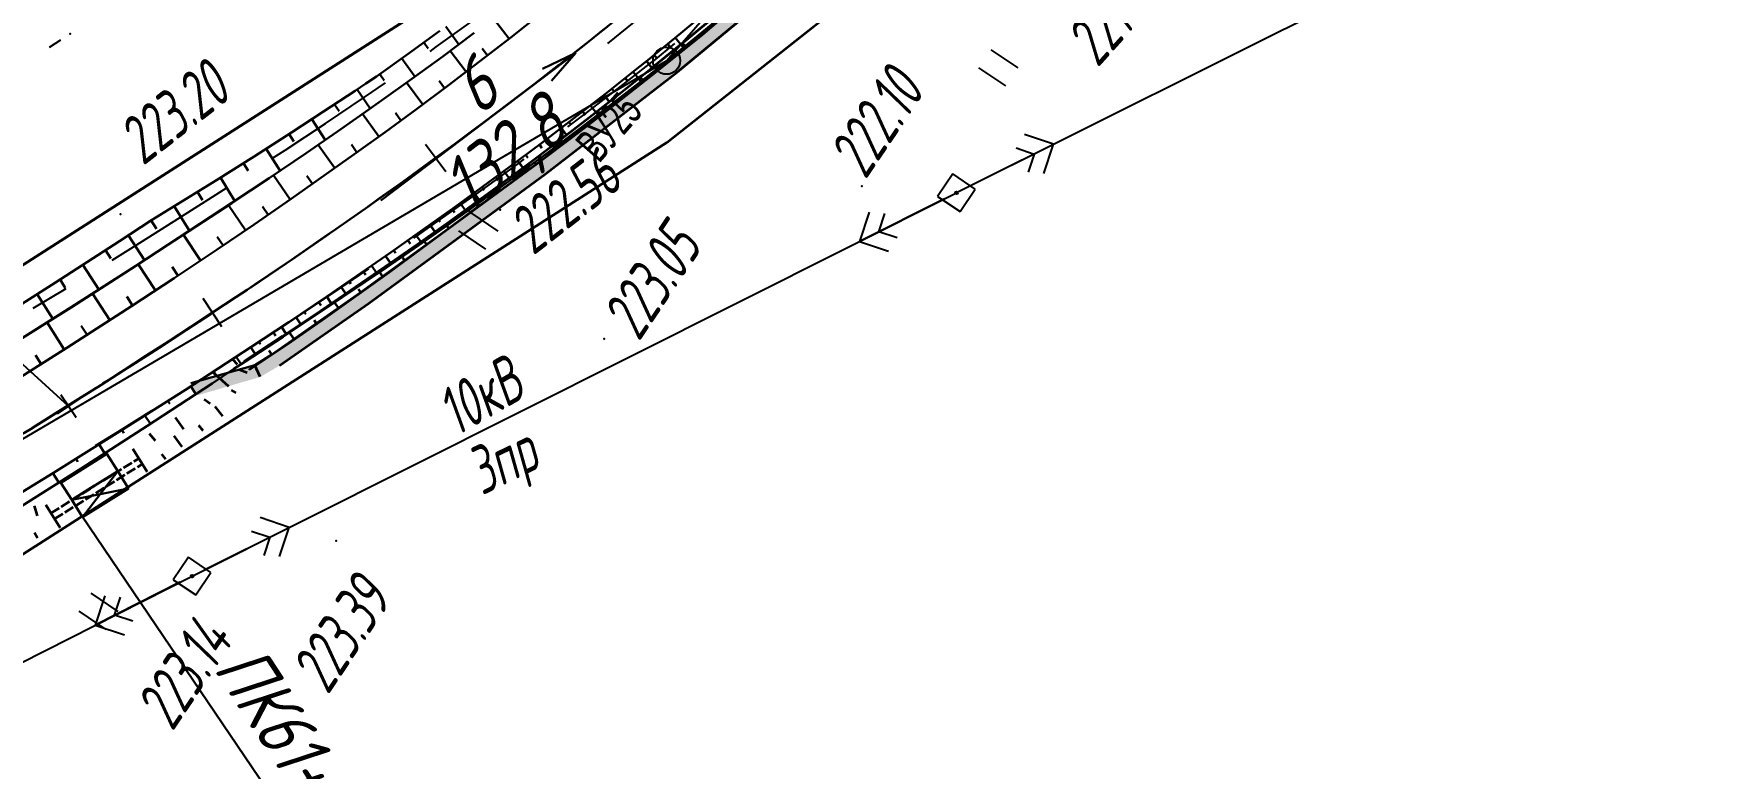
# Model space of a CAD drawing. Header units: millimetres. Extents: x -1799 to 6962, y -1020 to 4121.
# Drawn here: x 3447 to 3570.9, y 2662.4 to 2716.5 of the extents above; entities that cross this region are included whole.
import ezdxf
from ezdxf import colors
from ezdxf.entities.mleader import LeaderData, LeaderLine
from ezdxf.math import Vec2, Vec3

# ---------------------------------------------------------------- set-up
doc = ezdxf.new("R2010")
doc.units = ezdxf.units.MM
for name, pattern in [('ACAD_ISO02W100', [15, 12, -3]), ('CONTI', [0]), ('DASHED', [0.75, 0.5, -0.25])]:
    doc.linetypes.add(name, pattern=pattern)
for name, color, linetype, lineweight in [('10', 1, 'Continuous', 35), ('КОПИЯ_ОСЬ_13_ОТКОСЫ', 7, 'Continuous', 30), ('Остановки', 1, 'Continuous', 30), ('ОСЬ_ВЕРХ_ПОКРЫТИЯ_ОСЬ', 1, 'Continuous', 30), ('Ось_примыкания', 1, 'Continuous', 35), ('Отметки', 5, 'Continuous', 30), ('Привязка', 250, 'Continuous', 35), ('Тротуар', 40, 'Continuous', 35), ('Трубы мет.', 7, 'ACAD_ISO02W100', 30), ('Уклоны ПЧ', 5, 'Continuous', 30)]:
    doc.layers.add(name, color=color, linetype=linetype, lineweight=lineweight)
for name, color, linetype in [('NAD_MDEFAULT', 7, 'CONTI'), ('PI_OTDEFAULT', 172, 'CONTI'), ('PI_TTDEFAULT', 5, 'CONTI'), ('SIT_LDEFAULT', 7, 'CONTI'), ('USLZNDEFAULT', 7, 'CONTI'), ('ZAPSKDEFAULT', 7, 'CONTI'), ('КОПИЯ_ОСЬ_ТАНГЕНСЫ', 1, 'Continuous'), ('ОСЬ_ВЕРХ_ПОКРЫТИЯ_ОТКОСЫ', 7, 'Continuous'), ('ОСЬ_ВЕРХ_ПОКРЫТИЯ_ПИКЕТЫ', 1, 'Continuous'), ('ОСЬ_ВЕРХ_ПОКРЫТИЯ_РАЗБИВКА_КРИВ', 1, 'Continuous'), ('ОСЬ_ВЕРХ_ПОКРЫТИЯ_ТАНГЕНСЫ', 1, 'Continuous'), ('разметка', 7, 'Continuous')]:
    doc.layers.add(name, color=color, linetype=linetype)
doc.styles.add('eskd', font='spds.shx', dxfattribs={"width": 1.2, "oblique": 15})
doc.styles.get("Standard").update_dxf_attribs({"font": 'arial.ttf'})
doc.styles.add('ГОСТ', font='', dxfattribs={"oblique": 15, "height": 4})
doc.styles.get('ГОСТ').set_extended_font_data('GOST type A')

# ---------------------------------------------------------------- blocks, each defined once
blk = doc.blocks.new('BL_2011')
at = {"color": 0}
for p, q in [((0, 0), (0, 2.4)), ((1.6, 0), (1.6, 2.4))]:
    blk.add_line(p, q, dxfattribs=at)
blk = doc.blocks.new('BL_27')
at = {"color": 0}
for p, q in [((1, 1), (-1, 1)), ((-1, 1), (-1, -1)), ((1, -1), (1, 1)), ((-1, -1), (1, -1))]:
    blk.add_line(p, q, dxfattribs=at)
blk.add_circle((0, 0), 0.1, dxfattribs=at)
blk = doc.blocks.new('*U52')
at = {"layer": 'КОПИЯ_ОСЬ_13_ОТКОСЫ'}
for points in [[(185.78, 468.44), (190.55, 471.45), (195.28, 474.51), (196.85, 475.54), (197.64, 476.05), (202.42, 479), (205.2, 480.74), (207.96, 482.51), (210.31, 484.04), (212.64, 485.58), (213.42, 486.1), (214.2, 486.62), (216.54, 488.3), (218.88, 490)], [(186.92, 466.62), (191.71, 469.63), (196.47, 472.69), (198.05, 473.71), (198.84, 474.23), (203.56, 477.31), (206.3, 479.14), (209.02, 480.98), (211.34, 482.58), (213.65, 484.19), (216.38, 486.14), (219.09, 488.11), (221.42, 489.83)], [(219.31, 490.32), (220.29, 488.99)], [(217.7, 489.13), (218.02, 488.69)], [(214.45, 486.8), (214.78, 486.34)], [(216.08, 487.96), (217.04, 486.62)], [(212.79, 485.68), (213.74, 484.26)], [(211.12, 484.57), (211.46, 484.07)], [(209.45, 483.48), (210.44, 481.96)], [(207.77, 482.39), (208.12, 481.85)], [(206.09, 481.31), (207.12, 479.69)], [(204.4, 480.24), (204.76, 479.67)], [(201.01, 478.13), (201.38, 477.52)], [(202.71, 479.18), (203.78, 477.46)], [(199.3, 477.08), (200.42, 475.26)], [(197.6, 476.03), (198, 475.42)], [(195.93, 474.93), (197.12, 473.11)], [(194.25, 473.84), (194.64, 473.23)], [(192.57, 472.76), (193.74, 470.94)], [(190.89, 471.67), (191.28, 471.07)], [(189.2, 470.6), (190.35, 468.78)]]:
    blk.add_lwpolyline(points, dxfattribs=at)
blk = doc.blocks.new('_None')
blk = doc.blocks.new('Крест')
at = {"layer": 'Отметки'}
for points in [[(-1, 0), (1, 0)], [(0, 1), (0, -1)]]:
    blk.add_lwpolyline(points, dxfattribs=at)
blk = doc.blocks.new('Стрелка')
at = {"layer": 'Уклоны ПЧ', "ltscale": 2}
for points in [[(-0.02, -0.05), (-0.02, 17.97)], [(-0.02, -0.05), (-0.58, 2.62)], [(-0.02, -0.05), (0.53, 2.62)]]:
    blk.add_lwpolyline(points, dxfattribs=at)

msp = doc.modelspace()

# ---------------------------------------------------------------- hatches: boundary and pattern name
at = {"layer": 'Тротуар', "lineweight": 30, "ltscale": 7}
for points in [[(3463.32, 2692.09), (3463.72, 2691.23), (3465.13, 2692.06), (3471.7, 2696.64), (3478.18, 2701.36), (3484.71, 2706.15), (3494.45, 2713.66), (3500.36, 2718.55), (3506.42, 2723.83), (3515.2, 2732.05), (3522.23, 2739.18), (3534.91, 2751.95), (3540.53, 2757.69), (3544.56, 2762.14), (3553.65, 2771.39), (3552.48, 2771.67), (3543.83, 2762.83), (3539.8, 2758.38), (3534.2, 2752.65), (3521.52, 2739.88), (3514.51, 2732.77), (3505.75, 2724.57), (3499.72, 2719.31), (3493.83, 2714.44), (3484.11, 2706.95), (3477.59, 2702.16), (3471.12, 2697.46), (3464.56, 2692.88)], [(3463.72, 2691.23), (3463.32, 2692.09), (3458.59, 2690.78), (3459.14, 2689.89)]]:
    msp.add_hatch(color=256, dxfattribs=at).paths.add_polyline_path(points)

# ---------------------------------------------------------------- linework, layer by layer
at = {"layer": '10'}
for p, q in [((3483.28, 2723.16), (3391.3, 2664.39)), ((3493.69, 2708.5), (3505.62, 2717.91)), ((3493.69, 2708.5), (3505.62, 2717.91)), ((3401.93, 2649.87), (3493.69, 2708.5)), ((3401.93, 2649.87), (3493.69, 2708.5))]:
    msp.add_line(p, q, dxfattribs=at)
msp.add_lwpolyline([(3751.81, 3114.22), (3724.94, 3097.06), (3708.65, 3083.11), (3696.48, 3067.1), (3689.54, 3053.05), (3682.65, 3028.4), (3677.53, 3002.27), (3673.52, 2965.03), (3670.39, 2948.32), (3653.77, 2907.46), (3639.01, 2882.74), (3625.72, 2865.65), (3592.51, 2834.92), (3493.5, 2731.23), (3483.28, 2723.16), (3391.3, 2664.39), (3376.7, 2652.19), (3361.06, 2633.24), (3356.62, 2613.26), (3360.8, 2590.3)], dxfattribs=at)
at = {"layer": 'PI_TTDEFAULT', "color": 5}
for p in [(3449.71, 2716.49, 222.84), (3508.06, 2705.28, 222.1), (3453.41, 2703.2, 223.2), (3481.4, 2703.53, 222.56), (3489.06, 2694.04, 223.05), (3469.3, 2679.15, 223.11), (3458.69, 2676.57, 223.14)]:
    msp.add_point(p, dxfattribs=at)
at = {"layer": 'SIT_LDEFAULT', "color": 7}
for p, q in [((3564.82, 2729.6), (3515.02, 2704.79)), ((3476.69, 2715.52), (3479.26, 2717.38)), ((3448.18, 2715.5), (3449.02, 2716.05)), ((3476.23, 2715.19), (3476.69, 2715.52)), ((3494.25, 2715.77), (3492.69, 2714.51)), ((3492.69, 2714.52), (3490.22, 2712.59)), ((3471.4, 2711.82), (3472.95, 2712.89)), ((3490.22, 2712.59), (3487.74, 2710.68)), ((3468.52, 2709.89), (3471.4, 2711.82)), ((3487.74, 2710.68), (3486.35, 2709.64)), ((3465.55, 2707.93), (3468.52, 2709.89)), ((3522.18, 2708.36), (3520.03, 2709.08)), ((3464.63, 2707.34), (3465.55, 2707.93)), ((3515.92, 2705.24), (3522.18, 2708.36)), ((3519.41, 2708.09), (3520.75, 2707.64)), ((3520.75, 2707.64), (3520.3, 2706.3)), ((3521.46, 2706.21), (3522.18, 2708.36)), ((3482.72, 2706.95), (3480.19, 2705.11)), ((3483.14, 2707.25), (3482.72, 2706.94)), ((3459.65, 2704.14), (3461.27, 2705.18)), ((3456.9, 2702.4), (3459.65, 2704.14)), ((3458.69, 2676.57), (3515.02, 2704.79)), ((3480.19, 2705.11), (3477.55, 2703.24)), ((3514.13, 2704.34), (3507.87, 2701.21)), ((3477.55, 2703.23), (3475, 2701.45)), ((3508.58, 2703.35), (3507.87, 2701.21)), ((3509.3, 2701.92), (3509.74, 2703.27)), ((3454.38, 2700.81), (3456.9, 2702.4)), ((3510.64, 2701.48), (3509.3, 2701.92)), ((3452.81, 2699.83), (3454.38, 2700.81)), ((3507.87, 2701.21), (3510.01, 2700.49)), ((3471.69, 2699.19), (3468.95, 2697.33)), ((3446.97, 2696.28), (3449.41, 2697.74)), ((3468.95, 2697.33), (3466.07, 2695.41)), ((3466.07, 2695.41), (3463.37, 2693.64)), ((3458.22, 2690.3), (3455.71, 2688.71)), ((3460.02, 2691.46), (3458.22, 2690.3)), ((3455.71, 2688.72), (3453.2, 2687.15)), ((3453.2, 2687.16), (3451.55, 2686.15)), ((3465.84, 2680.15), (3463.7, 2680.87)), ((3459.58, 2677.02), (3465.84, 2680.15)), ((3463.07, 2679.88), (3464.41, 2679.44)), ((3464.41, 2679.44), (3463.97, 2678.09)), ((3465.13, 2678.01), (3465.84, 2680.15)), ((3404.4, 2649.06), (3458.69, 2676.57)), ((3457.8, 2676.12), (3451.55, 2672.95)), ((3452.26, 2675.1), (3451.55, 2672.95)), ((3452.98, 2673.68), (3453.42, 2675.02)), ((3451.55, 2672.95), (3453.7, 2672.25)), ((3454.33, 2673.24), (3452.98, 2673.68))]:
    msp.add_line(p, q, dxfattribs=at)
at = {"layer": 'КОПИЯ_ОСЬ_13_ОТКОСЫ'}
for points in [[(3443.57, 2681.17), (3448.47, 2684.16), (3453.35, 2687.2), (3458.2, 2690.28), (3463.02, 2693.42), (3465.83, 2695.27), (3468.61, 2697.15), (3473.36, 2700.42), (3475.72, 2702.08), (3478.07, 2703.75), (3482.05, 2706.66), (3484.44, 2708.45), (3486.81, 2710.25), (3489.16, 2712.08), (3491.5, 2713.93), (3492.28, 2714.55), (3494.29, 2716.19), (3496.28, 2717.85)], [(3444.64, 2690.32), (3449.45, 2693.36), (3454.22, 2696.43), (3457.38, 2698.51), (3460.53, 2700.61), (3463.27, 2702.46), (3465.99, 2704.34), (3470.62, 2707.6), (3472.92, 2709.26), (3475.22, 2710.94), (3477.56, 2712.69), (3479.88, 2714.45), (3482.18, 2716.23), (3484.47, 2718.03)], [(3445.66, 2681.43), (3450.52, 2684.49), (3455.36, 2687.6), (3460.18, 2690.75), (3461.78, 2691.82), (3462.58, 2692.35), (3465.4, 2694.18), (3468.21, 2696.04), (3473, 2699.26), (3475.38, 2700.9), (3477.74, 2702.56), (3480.15, 2704.27), (3482.54, 2706), (3484.95, 2707.78), (3487.34, 2709.57), (3489.71, 2711.38), (3492.07, 2713.22), (3492.86, 2713.84), (3495.47, 2715.95), (3497.52, 2717.62)], [(3482.06, 2716.13), (3480.9, 2717.62)], [(3444.99, 2693.35), (3449.78, 2696.36), (3454.54, 2699.41), (3456.12, 2700.44), (3456.9, 2700.95), (3461.63, 2704.04), (3464.37, 2705.86), (3467.09, 2707.71), (3469.41, 2709.3), (3471.71, 2710.92), (3474.45, 2712.86), (3477.16, 2714.83), (3479.49, 2716.56)], [(3478.89, 2713.69), (3477.71, 2715.24)], [(3480.47, 2714.9), (3480.08, 2715.42)], [(3494.3, 2716.21), (3494.89, 2715.49)], [(3492.75, 2714.94), (3492.95, 2714.7)], [(3475.69, 2711.29), (3474.49, 2712.9)], [(3477.29, 2712.49), (3476.89, 2713.02)], [(3491.2, 2713.69), (3491.76, 2712.98)], [(3489.63, 2712.45), (3489.81, 2712.22)], [(3472.46, 2708.93), (3471.25, 2710.59)], [(3474.08, 2710.1), (3473.67, 2710.66)], [(3488.05, 2711.21), (3488.59, 2710.52)], [(3486.47, 2709.99), (3486.64, 2709.77)], [(3469.2, 2706.6), (3467.99, 2708.32)], [(3470.84, 2707.76), (3470.43, 2708.33)], [(3484.88, 2708.78), (3485.39, 2708.1)], [(3483.28, 2707.58), (3483.44, 2707.36)], [(3465.93, 2704.3), (3464.69, 2706.08)], [(3467.57, 2705.45), (3467.15, 2706.04)], [(3480.06, 2705.21), (3480.21, 2704.99)], [(3481.67, 2706.39), (3482.16, 2705.72)], [(3478.44, 2704.03), (3478.91, 2703.39)], [(3462.64, 2702.03), (3461.38, 2703.88)], [(3464.29, 2703.16), (3463.87, 2703.78)], [(3476.82, 2702.86), (3476.97, 2702.65)], [(3459.32, 2699.8), (3458.05, 2701.7)], [(3460.98, 2700.91), (3460.55, 2701.54)], [(3475.19, 2701.7), (3475.63, 2701.08)], [(3473.55, 2700.55), (3473.69, 2700.35)], [(3455.99, 2697.59), (3454.71, 2699.52)], [(3457.65, 2698.69), (3457.23, 2699.33)], [(3471.91, 2699.42), (3472.32, 2698.81)], [(3470.26, 2698.28), (3470.39, 2698.09)], [(3452.63, 2695.41), (3451.36, 2697.37)], [(3454.31, 2696.49), (3453.89, 2697.14)], [(3468.61, 2697.15), (3469, 2696.57)], [(3449.27, 2693.24), (3448, 2695.24)], [(3466.95, 2696.03), (3467.08, 2695.84)], [(3450.95, 2694.32), (3450.52, 2694.99)], [(3465.29, 2694.92), (3465.66, 2694.36)], [(3447.58, 2692.17), (3447.15, 2692.84)], [(3463.62, 2693.81), (3463.74, 2693.63)], [(3460.27, 2691.63), (3460.4, 2691.44)], [(3461.95, 2692.72), (3462.31, 2692.17)], [(3458.59, 2690.54), (3458.97, 2689.96)], [(3456.91, 2689.46), (3457.04, 2689.25)], [(3455.22, 2688.39), (3455.62, 2687.77)], [(3453.53, 2687.32), (3453.67, 2687.1)], [(3451.84, 2686.26), (3452.25, 2685.6)], [(3448.44, 2684.15), (3448.86, 2683.45)], [(3450.14, 2685.2), (3450.28, 2684.97)]]:
    msp.add_lwpolyline(points, dxfattribs=at)
at = {"layer": 'КОПИЯ_ОСЬ_ТАНГЕНСЫ'}
for p, q in [((3493.66, 2714.51), (3568.79, 2800.62)), ((3352.55, 2631.73), (3493.66, 2714.51))]:
    msp.add_line(p, q, dxfattribs=at)
msp.add_circle((3493.66, 2714.51), 1, dxfattribs=at)
at = {"layer": 'Остановки', "lineweight": 30, "ltscale": 7}
for points in [[(3450.72, 2684.5), (3449.02, 2683.44), (3449.82, 2682.17), (3453.21, 2684.29), (3452.41, 2685.56), (3449.02, 2683.44)], [(3451.51, 2683.23), (3449.82, 2682.17), (3450.61, 2680.9), (3454, 2683.02), (3453.21, 2684.29), (3449.82, 2682.17)], [(3450.61, 2680.9), (3453.21, 2684.29)], [(3449.82, 2682.17), (3454, 2683.02)]]:
    msp.add_lwpolyline(points, dxfattribs=at)
at = {"layer": 'ОСЬ_ВЕРХ_ПОКРЫТИЯ_ОСЬ'}
msp.add_lwpolyline([(3446.94, 2687.48), (3448.61, 2688.53), (3450.29, 2689.58), (3451.96, 2690.63), (3453.63, 2691.7), (3455.29, 2692.77), (3456.95, 2693.84), (3458.61, 2694.92), (3460.26, 2696.01), (3461.91, 2697.1), (3462.74, 2697.65), (3463.56, 2698.2), (3464.38, 2698.75), (3465.2, 2699.31), (3466.02, 2699.86), (3466.83, 2700.42), (3467.65, 2700.98), (3468.46, 2701.54), (3469.28, 2702.1), (3470.09, 2702.67), (3470.9, 2703.23), (3471.71, 2703.8), (3472.51, 2704.38), (3473.32, 2704.95), (3474.12, 2705.52), (3474.93, 2706.1), (3475.73, 2706.68), (3476.53, 2707.26), (3477.33, 2707.84), (3478.12, 2708.43), (3478.92, 2709.02), (3479.71, 2709.61), (3480.51, 2710.2), (3481.3, 2710.8), (3482.08, 2711.39), (3482.87, 2711.99), (3483.66, 2712.59), (3484.44, 2713.2), (3485.22, 2713.8), (3486, 2714.41), (3486.78, 2715.02), (3487.55, 2715.64), (3488.33, 2716.25), (3489.1, 2716.87)], dxfattribs=at)
at = {"layer": 'ОСЬ_ВЕРХ_ПОКРЫТИЯ_ОТКОСЫ'}
msp.add_lwpolyline([(3459.65, 2691.23), (3463.02, 2693.42), (3465.83, 2695.27), (3468.61, 2697.15), (3473.36, 2700.42), (3475.72, 2702.08), (3478.07, 2703.75), (3482.05, 2706.66), (3484.44, 2708.45), (3486.81, 2710.25), (3489.16, 2712.08), (3491.5, 2713.93), (3492.28, 2714.55), (3494.29, 2716.19), (3496.28, 2717.85)], dxfattribs=at)
at = {"layer": 'ОСЬ_ВЕРХ_ПОКРЫТИЯ_ПИКЕТЫ'}
for p, q in [((3477.38, 2706.33), (3475.9, 2708.35)), ((3460.89, 2694.92), (3459.51, 2697.01))]:
    msp.add_line(p, q, dxfattribs=at)
at = {"layer": 'ОСЬ_ВЕРХ_ПОКРЫТИЯ_РАЗБИВКА_КРИВ'}
msp.add_line((3489.33, 2715.77), (3491.66, 2717.66), dxfattribs=at)
at = {"layer": 'ОСЬ_ВЕРХ_ПОКРЫТИЯ_ТАНГЕНСЫ'}
for p, q in [((3493.66, 2714.51), (3568.79, 2800.62)), ((3352.55, 2631.73), (3493.66, 2714.51))]:
    msp.add_line(p, q, dxfattribs=at)
msp.add_circle((3493.66, 2714.51), 1, dxfattribs=at)
at = {"layer": 'Ось_примыкания', "color": 0}
for p, q in [((3493.73, 2715.74), (3493.93, 2715.49)), ((3495.1, 2715.48), (3494.83, 2715.81)), ((3492.18, 2714.47), (3492.58, 2713.97)), ((3493.55, 2714.22), (3493.42, 2714.38)), ((3490.61, 2713.23), (3490.81, 2712.98)), ((3491.98, 2712.97), (3491.73, 2713.3)), ((3489.04, 2711.99), (3489.43, 2711.49)), ((3490.41, 2711.74), (3490.29, 2711.9)), ((3487.46, 2710.76), (3487.66, 2710.51)), ((3488.83, 2710.51), (3488.59, 2710.83)), ((3485.88, 2709.55), (3486.26, 2709.04)), ((3487.24, 2709.3), (3487.12, 2709.45)), ((3484.29, 2708.34), (3484.47, 2708.08)), ((3485.64, 2708.09), (3485.42, 2708.4)), ((3482.68, 2707.14), (3483.06, 2706.63)), ((3484.04, 2706.9), (3483.93, 2707.05)), ((3481.07, 2705.95), (3481.26, 2705.69)), ((3482.43, 2705.71), (3482.22, 2706)), ((3479.46, 2704.77), (3479.83, 2704.26)), ((3480.81, 2704.54), (3480.71, 2704.68)), ((3477.84, 2703.59), (3478.02, 2703.34)), ((3479.19, 2703.36), (3478.98, 2703.65)), ((3476.21, 2702.43), (3476.58, 2701.92)), ((3477.59, 2702.16), (3477.48, 2702.32)), ((3474.58, 2701.28), (3474.76, 2701.02)), ((3475.98, 2700.97), (3475.73, 2701.32)), ((3471.3, 2699), (3471.47, 2698.74)), ((3472.75, 2698.62), (3472.45, 2699.04)), ((3472.94, 2700.13), (3473.3, 2699.62)), ((3474.37, 2699.79), (3474.23, 2699.98)), ((3469.65, 2697.86), (3470, 2697.36)), ((3468, 2696.73), (3468.17, 2696.48)), ((3469.5, 2696.3), (3469.15, 2696.78)), ((3471.12, 2697.46), (3470.96, 2697.68)), ((3466.34, 2695.62), (3466.68, 2695.11)), ((3467.86, 2695.14), (3467.68, 2695.4)), ((3464.67, 2694.51), (3464.84, 2694.26)), ((3466.22, 2694), (3465.84, 2694.55)), ((3463, 2693.41), (3463.33, 2692.9)), ((3464.56, 2692.88), (3464.37, 2693.17)), ((3462.9, 2691.78), (3462.9, 2691.78))]:
    msp.add_line(p, q, dxfattribs=at)
at = {"layer": 'Ось_примыкания', "color": 0, "ltscale": 7}
for p, q in [((3460.22, 2691.59), (3461.37, 2690.56)), ((3461.67, 2692.53), (3462.02, 2692.16)), ((3462.76, 2691.54), (3462.15, 2691.76)), ((3459.58, 2689.58), (3460.02, 2689.26)), ((3460.96, 2688.35), (3460.4, 2689.06)), ((3461.93, 2690.06), (3461.6, 2690.26)), ((3457.45, 2688.25), (3458.07, 2687.39)), ((3455.54, 2687.07), (3455.98, 2686.54)), ((3457.96, 2686.09), (3457.38, 2686.89)), ((3459.5, 2687.25), (3459.19, 2687.65)), ((3456.75, 2685.18), (3456.47, 2685.54)), ((3447.06, 2681.73), (3447.28, 2681)), ((3447.29, 2679.36), (3447.08, 2679.75))]:
    msp.add_line(p, q, dxfattribs=at)
at = {"layer": 'Ось_примыкания', "color": 0}
for points in [[(3462.56, 2692.39), (3462.56, 2692.39), (3462.56, 2692.39), (3462.56, 2692.39), (3465.36, 2694.24), (3468.16, 2696.1), (3472.93, 2699.36), (3475.3, 2701.01), (3477.65, 2702.68), (3480.83, 2704.98), (3483.23, 2706.75), (3485.61, 2708.54), (3487.99, 2710.36), (3490.34, 2712.2), (3492.68, 2714.06), (3495.28, 2716.18), (3497.32, 2717.86)], [(3462.9, 2691.78), (3462.9, 2691.78), (3462.9, 2691.78), (3462.9, 2691.78), (3465.75, 2693.67), (3468.51, 2695.59), (3473.22, 2698.95), (3475.55, 2700.65), (3477.88, 2702.37), (3478.65, 2702.95), (3479.42, 2703.53), (3481.84, 2705.28), (3484.25, 2707.05), (3486.64, 2708.84), (3489.02, 2710.65), (3492.95, 2713.73), (3496.3, 2716.45), (3498.16, 2718)]]:
    msp.add_lwpolyline(points, dxfattribs=at)
at = {"layer": 'Привязка', "lineweight": 30, "ltscale": 7}
msp.add_lwpolyline([(3470.73, 2651.24), (3450.56, 2680.99)], dxfattribs=at)
at = {"layer": 'разметка', "linetype": 'DASHED', "lineweight": 30, "ltscale": 14}
msp.add_lwpolyline([(3454.23, 2692.08, 0.023402), (3485.81, 2714.26, 0.009389), (3494.66, 2721.45, 0.01029)], format="xyb", dxfattribs=at)
at = {"layer": 'разметка', "lineweight": 30, "ltscale": 7}
msp.add_lwpolyline([(3437.24, 2681.54, 0.006742), (3454.23, 2692.08)], format="xyb", dxfattribs=at)
at = {"layer": 'Тротуар', "linetype": 'Continuous'}
for points in [[(3464.56, 2692.88), (3471.12, 2697.46), (3477.59, 2702.16), (3484.11, 2706.95), (3493.83, 2714.44), (3499.72, 2719.31), (3505.75, 2724.57), (3514.51, 2732.77), (3521.52, 2739.88), (3534.2, 2752.65), (3539.8, 2758.38), (3543.83, 2762.83), (3552.48, 2771.67)], [(3465.13, 2692.06), (3471.7, 2696.64), (3478.18, 2701.36), (3484.71, 2706.15), (3494.45, 2713.66), (3500.36, 2718.55), (3506.42, 2723.83), (3515.2, 2732.05), (3522.23, 2739.18), (3534.91, 2751.95), (3540.53, 2757.69), (3544.56, 2762.14), (3553.19, 2770.97)]]:
    msp.add_lwpolyline(points, dxfattribs=at)
at = {"layer": 'Тротуар', "lineweight": 30, "ltscale": 7}
msp.add_lwpolyline([(3458.59, 2690.78), (3463.32, 2692.09), (3464.56, 2692.88)], dxfattribs=at)
at = {"layer": 'Тротуар', "ltscale": 7}
msp.add_lwpolyline([(3463.72, 2691.23), (3463.32, 2692.09)], dxfattribs=at)
at = {"layer": 'Трубы мет.', "lineweight": 30}
for points in [[(3455.38, 2684.23), (3454.32, 2685.93)], [(3448.96, 2680.11), (3447.91, 2681.8)]]:
    msp.add_lwpolyline(points, dxfattribs=at)
at = {"layer": 'Трубы мет.', "lineweight": 30, "ltscale": 0.06}
for points in [[(3448.29, 2681.19), (3454.76, 2685.23)], [(3448.55, 2680.77), (3455.02, 2684.81)]]:
    msp.add_lwpolyline(points, dxfattribs=at)

# ---------------------------------------------------------------- block references
at = {"layer": 'USLZNDEFAULT', "color": 7, "rotation": 56}
for p in [(3515.02, 2704.79), (3458.69, 2676.57)]:
    msp.add_blockref('BL_27', p, dxfattribs=at)
at = {"layer": 'ZAPSKDEFAULT', "color": 7, "rotation": 56}
for p in [(3518.67, 2712.65), (3480.35, 2700.64), (3452.35, 2672.64)]:
    msp.add_blockref('BL_2011', p, dxfattribs=at)
at = {"layer": 'КОПИЯ_ОСЬ_13_ОТКОСЫ'}
msp.add_blockref('*U52', (3258.07, 2226.72), dxfattribs=at)
at = {"layer": 'Отметки', "rotation": 34.13602018758009}
msp.add_blockref('Крест', (3449.58, 2689.08), dxfattribs=at)
at = {"layer": 'Уклоны ПЧ', "rotation": 127.0886391496313}
msp.add_blockref('Стрелка', (3486.93, 2715.08), dxfattribs=at)

# ---------------------------------------------------------------- texts
at = {"layer": 'NAD_MDEFAULT', "color": 7, "style": 'eskd', "oblique": 10, "width": 0.8}
for s, rotation, p in [('10кВ', 30.0333, (3478.15, 2686.81)), ('3пр', 25.8011, (3480.05, 2682.47))]:
    msp.add_text(s, height=3.5, rotation=rotation, dxfattribs=at).set_placement(p)
at = {"layer": 'PI_OTDEFAULT', "color": 172, "style": 'eskd', "oblique": 10, "width": 0.8}
for s, rotation, p in [('221.69', 48, (3525.42, 2713.94)), ('223.20', 37.7744, (3455.07, 2706.73)), ('222.10', 56, (3508.32, 2705.69)), ('222.56', 37.7744, (3483.82, 2700.12)), ('223.05', 56, (3491.62, 2693.77)), ('223.39', 56, (3468.7, 2667.76)), ('223.14', 56, (3457.24, 2665.06))]:
    msp.add_text(s, height=3.5, rotation=rotation, dxfattribs=at).set_placement(p)
at = {"layer": 'КОПИЯ_ОСЬ_ТАНГЕНСЫ', "width": 0.6}
msp.add_text('ВУ25', height=2.5, rotation=48.8952, dxfattribs=at).set_placement((3488.68, 2706.9))
at = {"layer": 'ОСЬ_ВЕРХ_ПОКРЫТИЯ_ТАНГЕНСЫ', "width": 0.6}
msp.add_text('ВУ25', height=2.5, rotation=48.8952, dxfattribs=at).set_placement((3488.68, 2706.9))
at = {"layer": 'Привязка', "lineweight": 30, "ltscale": 7, "style": 'ГОСТ', "oblique": 15}
msp.add_text('ПК61+23,8', height=4, rotation=303.1399, dxfattribs=at).set_placement((3460.2, 2669.77, 126.57))
at = {"layer": 'Уклоны ПЧ', "style": 'ГОСТ', "oblique": 15}
for s, p in [('6', (3479.79, 2710.35)), ('132,8', (3479.04, 2703.13))]:
    msp.add_text(s, height=4, rotation=37.6558, dxfattribs=at).set_placement(p)

# ---------------------------------------------------------------- leaders
at = {"layer": 'Отметки', "ltscale": 0.2}
ml = msp.add_multileader_mtext('Standard', dxfattribs=at)
ml.set_content('223,36', color=256, style='ГОСТ')
ml.set_leader_properties()
ml.set_arrow_properties(name='NONE')
ml.build(insert=Vec2(0, 0))
ml.multileader.update_dxf_attribs({"text_left_attachment_type": 6, "text_right_attachment_type": 6, "dogleg_length": 0.36, "arrow_head_size": 2})
ctx = ml.context
ctx.base_point, ctx.arrow_head_size, ctx.landing_gap_size, ctx.plane_origin, ctx.plane_x_axis, ctx.plane_y_axis = Vec3(3389.39, 2716.66), 2, 0, Vec3(3474.63, 2666.48), Vec3(0.836942, 0.547291), Vec3(-0.547291, 0.836942)
ctx.left_attachment, ctx.right_attachment, ctx.text_align_type = 6, 6, 2
notes = []
notes.append((ctx, [(1, (1, 1, 0), (3406.73, 2728), (-0.836942, -0.547291), 0.36, [(0, [(3449.58, 2689.08)], 0, [])])]))
ctx.mtext.insert, ctx.mtext.text_direction, ctx.mtext.rotation, ctx.mtext.alignment, ctx.mtext.line_spacing_style, ctx.mtext.flow_direction = Vec3(3403.91, 2731.65), Vec3(0.836942, 0.547291), 0.579124, 3, 2, 5
for ctx, leaders in notes:
    for number, flags, end, landing, length, lines in leaders:
        leader = LeaderData()
        leader.index, (leader.has_last_leader_line, leader.has_dogleg_vector, leader.attachment_direction) = number, flags
        leader.last_leader_point, leader.dogleg_vector, leader.dogleg_length = Vec3(end), Vec3(landing), length
        for number, points, colour, breaks in lines:
            line = LeaderLine()
            line.index, line.vertices, line.color, line.breaks = number, Vec3.list(points), colors.encode_raw_color(colour), breaks
            leader.lines.append(line)
        ctx.leaders.append(leader)

doc.saveas('drawing.dxf')
